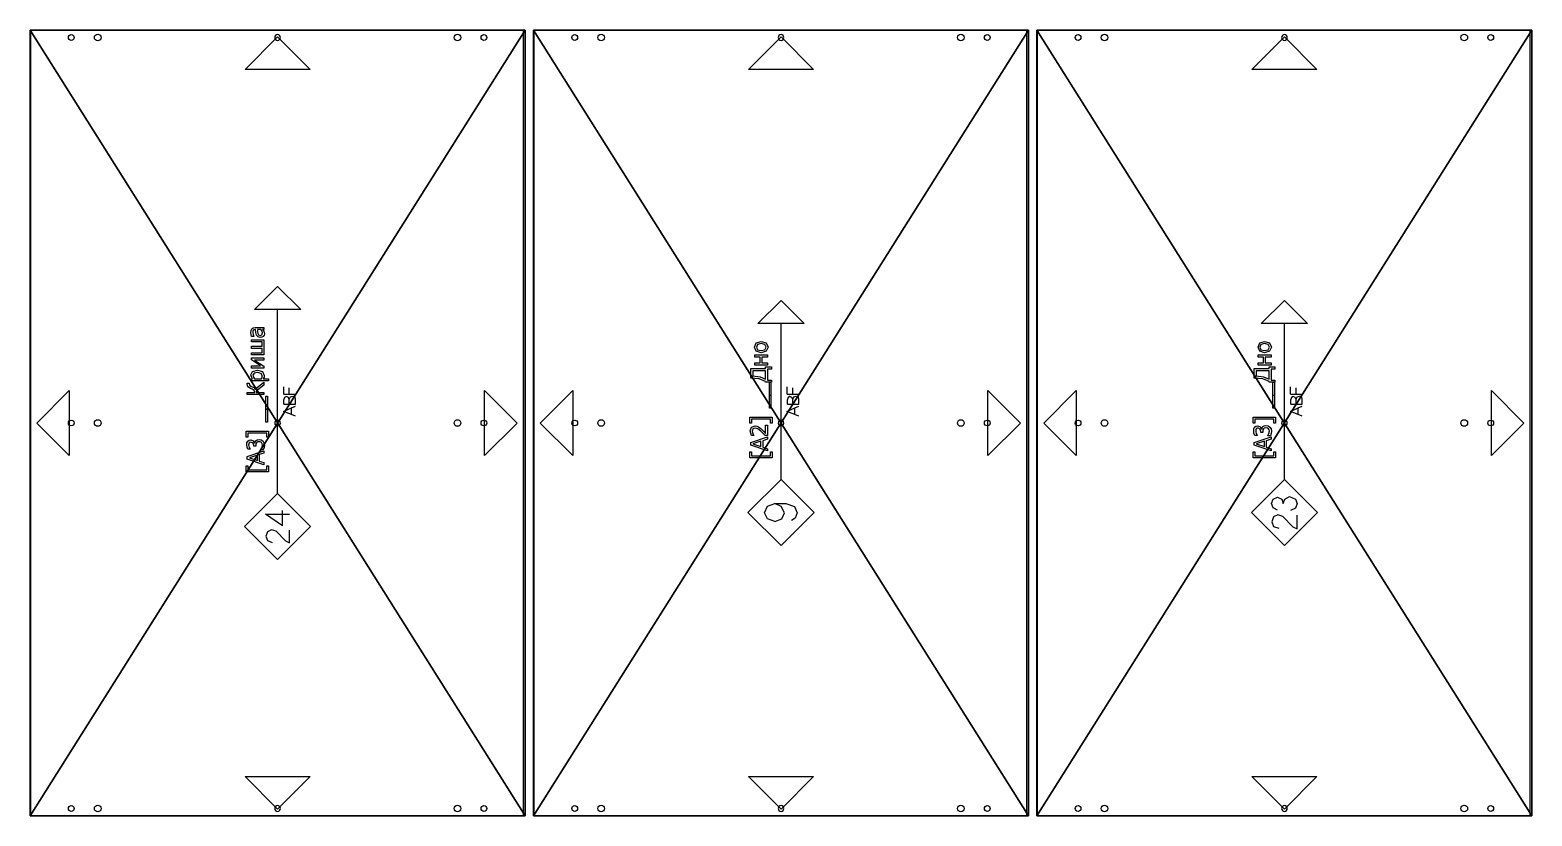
# Model space of a CAD drawing. Header units: millimetres. Extents: x -45532 to 18, y -11338 to 4436.
# Drawn here: x -35954 to -34134, y 0 to 952 of the extents above; entities that cross this region are included whole.
import ezdxf

# ---------------------------------------------------------------- set-up
doc = ezdxf.new("R2010")
doc.units = ezdxf.units.MM
doc.header["$LTSCALE"] = 25.4
doc.layers.get('0').update_dxf_attribs({"true_color": 0xffffff})
for name, color, linetype, true_color in [('ABF_cuttingLines', 134, 'Continuous', 0x009987), ('ABF_edgeBanding', 252, 'Continuous', 0x777799), ('ABF_Label', 190, 'Continuous', 0x9900ff), ('D7-DEPTHF-$44817', 134, 'Continuous', 0x009987), ('D8-DEPTH12-$38878', 252, 'Continuous', 0x777799)]:
    doc.layers.add(name, color=color, linetype=linetype, true_color=true_color)

# ---------------------------------------------------------------- blocks, each defined once
blk = doc.blocks.new('Group301#1')
at = {"layer": 'D7-DEPTHF-$44817', "color": 0}
blk.add_circle((0, -9), 3.5, dxfattribs=at)
at = {"layer": 'D8-DEPTH12-$38878', "color": 0}
blk.add_circle((-32, -9), 4, dxfattribs=at)
blk = doc.blocks.new('Group305#1')
at = {"layer": 'D7-DEPTHF-$44817', "color": 0}
blk.add_circle((0, -9), 3.5, dxfattribs=at)
at = {"layer": 'D8-DEPTH12-$38878', "color": 0}
blk.add_circle((32, -9), 4, dxfattribs=at)
blk = doc.blocks.new('Group312#2')
at = {"layer": 'D7-DEPTHF-$44817', "color": 0, "extrusion": (0, -4.99939e-16, -1)}
blk.add_circle((0, -9, 18), 3.5, dxfattribs=at)
blk = doc.blocks.new('Group319#1')
at = {"layer": 'D7-DEPTHF-$44817', "color": 0}
blk.add_circle((0, 9), 3.5, dxfattribs=at)
at = {"layer": 'D8-DEPTH12-$38878', "color": 0}
blk.add_circle((-32, 9), 4, dxfattribs=at)
blk = doc.blocks.new('Group323#1')
at = {"layer": 'D7-DEPTHF-$44817', "color": 0}
blk.add_circle((0, 9), 3.5, dxfattribs=at)
at = {"layer": 'D8-DEPTH12-$38878', "color": 0}
blk.add_circle((32, 9), 4, dxfattribs=at)
blk = doc.blocks.new('Group330#1')
at = {"layer": 'D7-DEPTHF-$44817', "color": 0, "extrusion": (0, -4.99939e-16, -1)}
blk.add_circle((0, 9, 18), 3.5, dxfattribs=at)
blk = doc.blocks.new('Group100#1')
at = {"layer": 'D7-DEPTHF-$44817', "color": 0}
blk.add_circle((0, -9), 3.5, dxfattribs=at)
at = {"layer": 'D8-DEPTH12-$38878', "color": 0}
blk.add_circle((-32, -9), 4, dxfattribs=at)
blk = doc.blocks.new('Group104#1')
at = {"layer": 'D7-DEPTHF-$44817', "color": 0}
blk.add_circle((0, -9), 3.5, dxfattribs=at)
at = {"layer": 'D8-DEPTH12-$38878', "color": 0}
blk.add_circle((32, -9), 4, dxfattribs=at)
blk = doc.blocks.new('Group111#1')
at = {"layer": 'D7-DEPTHF-$44817', "color": 0, "extrusion": (0, -4.99939e-16, -1)}
blk.add_circle((0, -9, 18), 3.5, dxfattribs=at)
blk = doc.blocks.new('Group1147#1')
at = {"layer": 'ABF_Label', "color": 0}
for p, q in [((-26.8, 6.9), (-26.8, 23.9)), ((-26.8, 23.9), (-22.3, 23.9)), ((-22.3, 23.9), (-22.3, 22.7)), ((-21.5, 10.3), (-17.1, 23.3)), ((-17.1, 23.3), (-15, 23.3)), ((-15, 23.3), (-10.6, 10.3)), ((-9.5, 22.8), (-7.9, 23.4)), ((-7.9, 23.4), (-6.1, 23.6)), ((-6.1, 23.6), (-4.5, 23.4)), ((-4.5, 23.4), (-3.3, 22.9)), ((0, 22.7), (0, 23.9)), ((0, 23.9), (4.5, 23.9)), ((4.5, 23.9), (4.5, 6.9)), ((33.9, 16.7), (34.6, 23.3)), ((34.6, 23.3), (41.8, 23.3)), ((41.8, 23.3), (41.8, 11.8)), ((-22.3, 22.7), (-25.3, 22.7)), ((-25.3, 22.7), (-25.3, 8.1)), ((-18.6, 13.9), (-19.8, 10.3)), ((-13.6, 13.9), (-18.6, 13.9)), ((-16.1, 21.6), (-18.1, 15.4)), ((-18.1, 15.4), (-14.1, 15.4)), ((-14.1, 15.4), (-16.1, 21.6)), ((-12.4, 10.3), (-13.6, 13.9)), ((-9.8, 10.8), (-9.8, 12.7)), ((-9.8, 12.7), (-9.7, 12.7)), ((-9.7, 12.7), (-8.2, 11.9)), ((-9.5, 21), (-9.5, 22.8)), ((-9.4, 21), (-9.5, 21)), ((-8.8, 21.3), (-9.4, 21)), ((-8.1, 21.7), (-8.8, 21.3)), ((-8.2, 11.9), (-6.4, 11.5)), ((-7.1, 22), (-8.1, 21.7)), ((-7.2, 16.6), (-7.2, 18.1)), ((-7.2, 18.1), (-6.6, 18.1)), ((-6.4, 16.6), (-7.2, 16.6)), ((-6.2, 22.1), (-7.1, 22)), ((-6.6, 18.1), (-4.7, 18.6)), ((-5.3, 16.5), (-6.4, 16.6)), ((-6.4, 11.5), (-5.3, 11.7)), ((-5.3, 22), (-6.2, 22.1)), ((-4.6, 21.7), (-5.3, 22)), ((-4.5, 16.2), (-5.3, 16.5)), ((-5.3, 11.7), (-4.4, 12.3)), ((-4.7, 18.6), (-3.9, 20.3)), ((-4.1, 21.1), (-4.6, 21.7)), ((-2.9, 18.6), (-4.6, 17.5)), ((-4.6, 17.5), (-4.6, 17.4)), ((-4.6, 17.4), (-3.7, 17.1)), ((-3.9, 15.5), (-4.5, 16.2)), ((-4.4, 12.3), (-3.9, 13.1)), ((-3.9, 20.3), (-4.1, 21.1)), ((-3.7, 14.3), (-3.9, 15.5)), ((-3.9, 13.1), (-3.7, 14.3)), ((-3.7, 17.1), (-2.8, 16.6)), ((-3.3, 22.9), (-2.4, 21.9)), ((-2.2, 12.5), (-3.1, 11.2)), ((-2.2, 20.5), (-2.9, 18.6)), ((-2.8, 16.6), (-2.2, 15.6)), ((-2.4, 21.9), (-2.2, 20.5)), ((-2.2, 15.6), (-1.9, 14.2)), ((-1.9, 14.2), (-2.2, 12.5)), ((3, 22.7), (0, 22.7)), ((3, 8.1), (3, 22.7)), ((31.3, 7.3), (31.3, 11.8)), ((31.3, 11.8), (32, 11.8)), ((32, 11.8), (33.9, 16.7)), ((35.4, 16.1), (33.7, 11.8)), ((33.7, 11.8), (40.1, 11.8)), ((36.2, 21.8), (35.4, 16.1)), ((40.1, 21.8), (36.2, 21.8)), ((40.1, 11.8), (40.1, 21.8)), ((41.8, 11.8), (43.1, 11.8)), ((43.1, 11.8), (43.1, 7.3)), ((44.6, 10.3), (44.6, 20.1)), ((44.6, 20.1), (46.3, 20.1)), ((46.3, 20.1), (46.3, 16.1)), ((46.3, 16.1), (50.7, 16.1)), ((50.7, 14.7), (46.3, 14.7)), ((46.3, 14.7), (46.3, 10.3)), ((50.7, 16.1), (50.7, 20.1)), ((50.7, 20.1), (52.4, 20.1)), ((50.7, 10.3), (50.7, 14.7)), ((52.4, 20.1), (52.4, 10.3)), ((54, 15.2), (55.2, 19)), ((55.2, 11.4), (54, 15.2)), ((55.2, 19), (58.4, 20.3)), ((56.4, 18), (55.7, 15.2)), ((55.7, 15.2), (56.4, 12.4)), ((58.4, 18.9), (56.4, 18)), ((56.4, 12.4), (58.4, 11.4)), ((58.4, 20.3), (61.6, 19)), ((60.4, 18), (58.4, 18.9)), ((58.4, 11.4), (60.4, 12.4)), ((61.1, 15.2), (60.4, 18)), ((60.4, 12.4), (61.1, 15.2)), ((61.6, 19), (62.8, 15.2)), ((62.8, 15.2), (61.6, 11.4)), ((-79.6, 8.3), (-81, 4.4)), ((-71.9, 1.2), (-79.8, -6.4)), ((-75.9, 9.7), (-79.6, 8.3)), ((-72.3, 8.3), (-75.9, 9.7)), ((-70.6, 5.1), (-72.3, 8.3)), ((-71.9, 1.2), (-70.6, 5.1)), ((-67.1, 5.2), (-65.3, 8.7)), ((-65.3, 8.7), (-61.9, 9.9)), ((-61.9, 9.9), (-58.5, 8.7)), ((-58.6, 2), (-61.9, 0.9)), ((-61.9, 0.9), (-58.6, -0.3)), ((-57, 5.2), (-58.6, 2)), ((-58.5, 8.7), (-57, 5.2)), ((-43.5, 0), (76.6, 0)), ((-22.3, 6.9), (-26.8, 6.9)), ((-25.3, 8.1), (-22.3, 8.1)), ((-22.3, 8.1), (-22.3, 6.9)), ((-19.8, 10.3), (-21.5, 10.3)), ((-10.6, 10.3), (-12.4, 10.3)), ((-8.2, 10.3), (-9.8, 10.8)), ((-6.3, 10), (-8.2, 10.3)), ((-4.4, 10.3), (-6.3, 10)), ((-3.1, 11.2), (-4.4, 10.3)), ((0, 6.9), (0, 8.1)), ((0, 8.1), (3, 8.1)), ((4.5, 6.9), (0, 6.9)), ((11.4, 7.7), (11.4, 8.8)), ((11.4, 8.8), (21.2, 8.8)), ((21.2, 7.7), (11.4, 7.7)), ((21.2, 8.8), (21.5, 8.8)), ((21.2, 7.7), (21.2, 8.8)), ((21.2, 8.8), (31.3, 8.8)), ((21.5, 7.7), (21.2, 7.7)), ((31.3, 7.7), (21.2, 7.7)), ((21.5, 8.8), (21.5, 7.7)), ((31.3, 8.8), (31.3, 7.7)), ((33, 7.3), (31.3, 7.3)), ((41.4, 10.3), (33, 10.3)), ((33, 10.3), (33, 7.3)), ((41.4, 7.3), (41.4, 10.3)), ((43.1, 7.3), (41.4, 7.3)), ((46.3, 10.3), (44.6, 10.3)), ((52.4, 10.3), (50.7, 10.3)), ((58.4, 10), (55.2, 11.4)), ((61.6, 11.4), (58.4, 10)), ((-79.8, -6.4), (-81.4, -9.8)), ((-81.4, -9.8), (-71, -9.8)), ((-65.6, -8.5), (-67.4, -4.6)), ((-61.9, -9.8), (-65.6, -8.5)), ((-58.6, -8.5), (-61.9, -9.8)), ((-58.6, -0.3), (-56.5, -4)), ((-56.5, -4), (-58.6, -8.5)), ((5.2, -13.7), (6.5, -10.6)), ((6.5, -10.6), (8.9, -4.6)), ((6.5, -10.6), (11.6, -10.6)), ((8.9, -4.6), (11.6, -10.6)), ((11.6, -10.6), (13, -13.7)), ((14.5, -4.9), (18, -4.9)), ((14.5, -4.9), (14.5, -9)), ((14.5, -9), (14.5, -13.7)), ((14.5, -9), (18, -9)), ((19.5, -5.4), (18, -4.9)), ((18, -9), (19.6, -8.3)), ((18, -9), (20, -9.9)), ((20.3, -6.8), (19.5, -5.4)), ((19.6, -8.3), (20.3, -6.8)), ((20, -9.9), (20.7, -11.6)), ((22.3, -4.8), (22.3, -9)), ((22.3, -4.8), (27.8, -4.8)), ((22.3, -9), (27.1, -9)), ((22.3, -9), (22.3, -13.7)), ((14.5, -13.7), (18, -13.7)), ((18, -13.7), (19.8, -13.4)), ((20.7, -11.6), (19.8, -13.4))]:
    blk.add_line(p, q, dxfattribs=at)
for points in [[(-43.5, 0, 0), (-68.9, -25.4, 0), (-94.3, 0, 0), (-68.9, 25.4, 0), (-43.5, 0, 0)], [(76.6, 17.8, 0), (94.3, 0, 0), (76.6, -17.8, 0), (76.6, 17.8, 0)]]:
    blk.add_polyline3d(points, close=True, dxfattribs=at)
blk = doc.blocks.new('Group1816#1')
at = {"layer": 'ABF_cuttingLines', "color": 0}
blk.add_polyline3d([(-11339.8, 2127.1, 0), (-11339.8, 3078.3, 0), (-11937.4, 3078.3, 0), (-11937.4, 2127.1, 0), (-11339.8, 2127.1, 0)], close=True, dxfattribs=at)
blk = doc.blocks.new('Group1817#1')
at = {"layer": 'ABF_edgeBanding', "color": 0}
for points in [[(-11637.8, 3070.4, 0), (-11598.5, 3031.1, 0), (-11677.2, 3031.1, 0), (-11637.8, 3070.4, 0)], [(-11929.5, 2602.7, 0), (-11890.2, 2642, 0), (-11890.2, 2563.3, 0), (-11929.5, 2602.7, 0)], [(-11347.7, 2602.7, 0), (-11387, 2563.3, 0), (-11387, 2642, 0), (-11347.7, 2602.7, 0)], [(-11637.8, 2134.9, 0), (-11677.2, 2174.3, 0), (-11598.5, 2174.3, 0), (-11637.8, 2134.9, 0)]]:
    blk.add_polyline3d(points, close=True, dxfattribs=at)
blk = doc.blocks.new('_____#104')
at = {"color": 0}
for p, q in [((-11937.8, 3078.7), (-11937.8, 2126.7)), ((-11337.8, 3078.7), (-11937.8, 3078.7)), ((-11337.8, 3078.7, 18), (-11937.8, 3078.7, 18)), ((-11937.8, 3078.7, 18), (-11937.8, 2126.7, 18)), ((-11337.8, 3078.7), (-11937.8, 3078.7)), ((-11937.8, 3078.7), (-11937.8, 3078.7, 18)), ((-11337.8, 3078.7, 18), (-11937.8, 3078.7, 18)), ((-11937.8, 3078.7), (-11937.8, 2126.7)), ((-11937.8, 3078.7, 18), (-11937.8, 2126.7, 18)), ((-11937.8, 3078.7), (-11937.8, 3078.7, 18)), ((-11337.8, 2126.7), (-11337.8, 3078.7)), ((-11337.8, 2126.7, 18), (-11337.8, 3078.7, 18)), ((-11337.8, 2126.7), (-11337.8, 3078.7)), ((-11337.8, 3078.7), (-11337.8, 3078.7, 18)), ((-11337.8, 2126.7, 18), (-11337.8, 3078.7, 18)), ((-11337.8, 3078.7), (-11337.8, 3078.7, 18)), ((-11937.8, 2126.7), (-11337.8, 2126.7)), ((-11937.8, 2126.7, 18), (-11337.8, 2126.7, 18)), ((-11937.8, 2126.7), (-11337.8, 2126.7)), ((-11937.8, 2126.7, 18), (-11337.8, 2126.7, 18)), ((-11937.8, 2126.7), (-11937.8, 2126.7, 18)), ((-11937.8, 2126.7), (-11937.8, 2126.7, 18)), ((-11337.8, 2126.7), (-11337.8, 2126.7, 18)), ((-11337.8, 2126.7), (-11337.8, 2126.7, 18))]:
    blk.add_line(p, q, dxfattribs=at)
for name, p in [('Group323#1', (-11887.8, 3060.7, 18)), ('Group330#1', (-11637.8, 3060.7, 18)), ('Group319#1', (-11387.8, 3060.7, 18)), ('Group104#1', (-11887.8, 2611.7, 18)), ('Group111#1', (-11637.8, 2611.7, 18)), ('Group100#1', (-11387.8, 2611.7, 18)), ('Group305#1', (-11887.8, 2144.7, 18)), ('Group312#2', (-11637.8, 2144.7, 18)), ('Group301#1', (-11387.8, 2144.7, 18))]:
    blk.add_blockref(name, p, dxfattribs=at)
at = {"layer": 'ABF_cuttingLines', "color": 0}
blk.add_blockref('Group1816#1', (0, 0, 18), dxfattribs=at)
at = {"layer": 'ABF_edgeBanding', "color": 0}
blk.add_blockref('Group1817#1', (0, 0, 18), dxfattribs=at)
at = {"layer": 'ABF_Label', "color": 0, "xscale": 1.574803149606299, "yscale": 1.574803149606299, "rotation": 90}
blk.add_blockref('Group1147#1', (-11637.8, 2602.7, 18), dxfattribs=at)
at = {"color": 0}
mesh = blk.add_polyface(dxfattribs=at)
corners = [(-11337.8, 3078.7), (-11937.8, 2126.7), (-11937.8, 3078.7), (-11337.8, 2126.7)]
mesh.append_faces([[corners[k] for k in face] for face in [(0, 1, 2), (1, 0, 3)]], dxfattribs={"vtx0": -1, "color": 0})
at = {"color": 7, "true_color": 0xffffff}
mesh = blk.add_polyface(dxfattribs=at)
corners = [(-11337.8, 2126.7, 18), (-11937.8, 3078.7, 18), (-11937.8, 2126.7, 18), (-11337.8, 3078.7, 18)]
mesh.append_faces([[corners[k] for k in face] for face in [(0, 1, 2), (1, 0, 3)]], dxfattribs={"vtx0": -1, "color": 7})
at = {"color": 0}
mesh = blk.add_polyface(dxfattribs=at)
corners = [(-11937.8, 3078.7, 18), (-11337.8, 3078.7), (-11937.8, 3078.7), (-11337.8, 3078.7, 18)]
mesh.append_faces([[corners[k] for k in face] for face in [(0, 1, 2), (1, 0, 3)]], dxfattribs={"vtx0": -1, "color": 0})
mesh = blk.add_polyface(dxfattribs=at)
corners = [(-11937.8, 3078.7, 18), (-11937.8, 2126.7), (-11937.8, 2126.7, 18), (-11937.8, 3078.7)]
mesh.append_faces([[corners[k] for k in face] for face in [(0, 1, 2), (1, 0, 3)]], dxfattribs={"vtx0": -1, "color": 0})
mesh = blk.add_polyface(dxfattribs=at)
corners = [(-11337.8, 3078.7), (-11337.8, 2126.7, 18), (-11337.8, 2126.7), (-11337.8, 3078.7, 18)]
mesh.append_faces([[corners[k] for k in face] for face in [(0, 1, 2), (1, 0, 3)]], dxfattribs={"vtx0": -1, "color": 0})
mesh = blk.add_polyface(dxfattribs=at)
corners = [(-11337.8, 2126.7, 18), (-11937.8, 2126.7), (-11337.8, 2126.7), (-11937.8, 2126.7, 18)]
mesh.append_faces([[corners[k] for k in face] for face in [(0, 1, 2), (1, 0, 3)]], dxfattribs={"vtx0": -1, "color": 0})
blk = doc.blocks.new('Group355#1')
at = {"layer": 'D7-DEPTHF-$44817', "color": 0}
blk.add_circle((0, -9), 3.5, dxfattribs=at)
at = {"layer": 'D8-DEPTH12-$38878', "color": 0}
blk.add_circle((-32, -9), 4, dxfattribs=at)
blk = doc.blocks.new('Group359#1')
at = {"layer": 'D7-DEPTHF-$44817', "color": 0}
blk.add_circle((0, -9), 3.5, dxfattribs=at)
at = {"layer": 'D8-DEPTH12-$38878', "color": 0}
blk.add_circle((32, -9), 4, dxfattribs=at)
blk = doc.blocks.new('Group366#1')
at = {"layer": 'D7-DEPTHF-$44817', "color": 0, "extrusion": (0, -4.99939e-16, -1)}
blk.add_circle((0, -9, 18), 3.5, dxfattribs=at)
blk = doc.blocks.new('Group1118#1')
at = {"layer": 'ABF_Label', "color": 0}
for p, q in [((-26.8, 6.9), (-26.8, 23.9)), ((-26.8, 23.9), (-22.3, 23.9)), ((-22.3, 23.9), (-22.3, 22.7)), ((-21.5, 10.3), (-17.1, 23.3)), ((-17.1, 23.3), (-15, 23.3)), ((-15, 23.3), (-10.6, 10.3)), ((-9.5, 22.8), (-7.9, 23.3)), ((-7.9, 23.3), (-6.1, 23.6)), ((-6.1, 23.6), (-3.2, 22.6)), ((0, 22.7), (0, 23.9)), ((0, 23.9), (4.5, 23.9)), ((4.5, 23.9), (4.5, 6.9)), ((33.9, 16.7), (34.6, 23.3)), ((34.6, 23.3), (41.8, 23.3)), ((41.8, 23.3), (41.8, 11.8)), ((-73.8, 10.4), (-69, 12.7)), ((-69, 12.7), (-63.9, 10.4)), ((-22.3, 22.7), (-25.3, 22.7)), ((-25.3, 22.7), (-25.3, 8.1)), ((-18.6, 13.9), (-19.8, 10.3)), ((-13.6, 13.9), (-18.6, 13.9)), ((-16.1, 21.6), (-18.1, 15.4)), ((-18.1, 15.4), (-14.1, 15.4)), ((-14.1, 15.4), (-16.1, 21.6)), ((-12.4, 10.3), (-13.6, 13.9)), ((-9.7, 12.1), (-8.1, 13.7)), ((-9.7, 10.3), (-9.7, 12.1)), ((-9.5, 21), (-9.5, 22.8)), ((-9.4, 21), (-9.5, 21)), ((-8.8, 21.3), (-9.4, 21)), ((-8.1, 21.7), (-8.8, 21.3)), ((-7.2, 22), (-8.1, 21.7)), ((-8.1, 13.7), (-6.6, 15.3)), ((-6.5, 13.3), (-8.1, 11.8)), ((-8.1, 11.8), (-1.7, 11.8)), ((-6.2, 22.1), (-7.2, 22)), ((-6.6, 15.3), (-4.5, 17.9)), ((-4.6, 15.2), (-6.5, 13.3)), ((-5.4, 22), (-6.2, 22.1)), ((-4.6, 21.6), (-5.4, 22)), ((-4.2, 20.9), (-4.6, 21.6)), ((-3.7, 16.3), (-4.6, 15.2)), ((-4.5, 17.9), (-4, 19.9)), ((-4, 19.9), (-4.2, 20.9)), ((-2.9, 17.4), (-3.7, 16.3)), ((-3.2, 22.6), (-2.2, 20)), ((-2.4, 18.6), (-2.9, 17.4)), ((-2.2, 20), (-2.4, 18.6)), ((-1.7, 11.8), (-1.7, 10.3)), ((3, 22.7), (0, 22.7)), ((3, 8.1), (3, 22.7)), ((31.3, 7.3), (31.3, 11.8)), ((31.3, 11.8), (32, 11.8)), ((32, 11.8), (33.9, 16.7)), ((35.4, 16.1), (33.7, 11.8)), ((33.7, 11.8), (40.1, 11.8)), ((36.2, 21.8), (35.4, 16.1)), ((40.1, 21.8), (36.2, 21.8)), ((40.1, 11.8), (40.1, 21.8)), ((41.8, 11.8), (43.1, 11.8)), ((43.1, 11.8), (43.1, 7.3)), ((44.6, 10.3), (44.6, 20.1)), ((44.6, 20.1), (46.3, 20.1)), ((46.3, 20.1), (46.3, 16.1)), ((46.3, 16.1), (50.7, 16.1)), ((50.7, 14.7), (46.3, 14.7)), ((46.3, 14.7), (46.3, 10.3)), ((50.7, 16.1), (50.7, 20.1)), ((50.7, 20.1), (52.4, 20.1)), ((50.7, 10.3), (50.7, 14.7)), ((52.4, 20.1), (52.4, 10.3)), ((54, 15.2), (55.2, 19)), ((55.2, 11.4), (54, 15.2)), ((55.2, 19), (58.4, 20.3)), ((56.4, 18), (55.7, 15.2)), ((55.7, 15.2), (56.4, 12.4)), ((58.4, 18.9), (56.4, 18)), ((56.4, 12.4), (58.4, 11.4)), ((58.4, 20.3), (61.6, 19)), ((60.4, 18), (58.4, 18.9)), ((58.4, 11.4), (60.4, 12.4)), ((61.1, 15.2), (60.4, 18)), ((60.4, 12.4), (61.1, 15.2)), ((61.6, 19), (62.8, 15.2)), ((62.8, 15.2), (61.6, 11.4)), ((-75.8, 4.8), (-73.8, 10.4)), ((-75.8, 4.8), (-73.8, -0.7)), ((-64.2, -0.2), (-62, 4.8)), ((-63.9, 10.4), (-62, 4.8)), ((-62, 4.8), (-62, -3.6)), ((-43.5, 0), (76.6, 0)), ((-22.3, 6.9), (-26.8, 6.9)), ((-25.3, 8.1), (-22.3, 8.1)), ((-22.3, 8.1), (-22.3, 6.9)), ((-19.8, 10.3), (-21.5, 10.3)), ((-10.6, 10.3), (-12.4, 10.3)), ((-1.7, 10.3), (-9.7, 10.3)), ((0, 6.9), (0, 8.1)), ((0, 8.1), (3, 8.1)), ((4.5, 6.9), (0, 6.9)), ((11.4, 7.7), (11.4, 8.8)), ((11.4, 8.8), (21.2, 8.8)), ((21.2, 7.7), (11.4, 7.7)), ((21.2, 8.8), (21.5, 8.8)), ((21.2, 7.7), (21.2, 8.8)), ((21.2, 8.8), (31.3, 8.8)), ((21.5, 7.7), (21.2, 7.7)), ((31.3, 7.7), (21.2, 7.7)), ((21.5, 8.8), (21.5, 7.7)), ((31.3, 8.8), (31.3, 7.7)), ((33, 7.3), (31.3, 7.3)), ((41.4, 10.3), (33, 10.3)), ((33, 10.3), (33, 7.3)), ((41.4, 7.3), (41.4, 10.3)), ((43.1, 7.3), (41.4, 7.3)), ((46.3, 10.3), (44.6, 10.3)), ((52.4, 10.3), (50.7, 10.3)), ((58.4, 10), (55.2, 11.4)), ((61.6, 11.4), (58.4, 10)), ((-73.3, -10.8), (-75, -8.1)), ((-73.8, -0.7), (-69, -2.7)), ((-69, -12.4), (-73.3, -10.8)), ((-69, -2.7), (-64.2, -0.2)), ((-64.3, -10.3), (-69, -12.4)), ((-62, -3.6), (-64.3, -10.3)), ((5.2, -13.7), (6.5, -10.6)), ((6.5, -10.6), (8.9, -4.6)), ((6.5, -10.6), (11.6, -10.6)), ((8.9, -4.6), (11.6, -10.6)), ((11.6, -10.6), (13, -13.7)), ((14.5, -4.9), (18, -4.9)), ((14.5, -4.9), (14.5, -9)), ((14.5, -9), (14.5, -13.7)), ((14.5, -9), (18, -9)), ((19.5, -5.4), (18, -4.9)), ((18, -9), (19.6, -8.3)), ((18, -9), (20, -9.9)), ((20.3, -6.8), (19.5, -5.4)), ((19.6, -8.3), (20.3, -6.8)), ((20, -9.9), (20.7, -11.6)), ((22.3, -4.8), (22.3, -9)), ((22.3, -4.8), (27.8, -4.8)), ((22.3, -9), (27.1, -9)), ((22.3, -9), (22.3, -13.7)), ((14.5, -13.7), (18, -13.7)), ((18, -13.7), (19.8, -13.4)), ((20.7, -11.6), (19.8, -13.4))]:
    blk.add_line(p, q, dxfattribs=at)
for points in [[(-43.5, 0, 0), (-68.9, -25.4, 0), (-94.3, 0, 0), (-68.9, 25.4, 0), (-43.5, 0, 0)], [(76.6, 17.8, 0), (94.3, 0, 0), (76.6, -17.8, 0), (76.6, 17.8, 0)]]:
    blk.add_polyline3d(points, close=True, dxfattribs=at)
blk = doc.blocks.new('Group1818#1')
at = {"layer": 'ABF_cuttingLines', "color": 0}
blk.add_polyline3d([(-10281.3, 547.3, 0), (-10281.3, 1498.5, 0), (-10878.9, 1498.5, 0), (-10878.9, 547.3, 0), (-10281.3, 547.3, 0)], close=True, dxfattribs=at)
blk = doc.blocks.new('Group1819#1')
at = {"layer": 'ABF_edgeBanding', "color": 0}
for points in [[(-10579.3, 1490.6, 0), (-10539.9, 1451.3, 0), (-10618.6, 1451.3, 0), (-10579.3, 1490.6, 0)], [(-10871, 1022.9, 0), (-10831.6, 1062.2, 0), (-10831.6, 983.5, 0), (-10871, 1022.9, 0)], [(-10289.1, 1022.9, 0), (-10328.5, 983.5, 0), (-10328.5, 1062.2, 0), (-10289.1, 1022.9, 0)], [(-10579.3, 555.1, 0), (-10618.6, 594.5, 0), (-10539.9, 594.5, 0), (-10579.3, 555.1, 0)]]:
    blk.add_polyline3d(points, close=True, dxfattribs=at)
blk = doc.blocks.new('_____#105')
at = {"color": 0}
for p, q in [((-10879.3, 1498.9), (-10879.3, 546.9)), ((-10279.3, 1498.9), (-10879.3, 1498.9)), ((-10279.3, 1498.9, 18), (-10879.3, 1498.9, 18)), ((-10879.3, 1498.9, 18), (-10879.3, 546.9, 18)), ((-10279.3, 1498.9), (-10879.3, 1498.9)), ((-10879.3, 1498.9), (-10879.3, 1498.9, 18)), ((-10279.3, 1498.9, 18), (-10879.3, 1498.9, 18)), ((-10879.3, 1498.9), (-10879.3, 546.9)), ((-10879.3, 1498.9, 18), (-10879.3, 546.9, 18)), ((-10879.3, 1498.9), (-10879.3, 1498.9, 18)), ((-10279.3, 546.9), (-10279.3, 1498.9)), ((-10279.3, 546.9, 18), (-10279.3, 1498.9, 18)), ((-10279.3, 546.9), (-10279.3, 1498.9)), ((-10279.3, 1498.9), (-10279.3, 1498.9, 18)), ((-10279.3, 546.9, 18), (-10279.3, 1498.9, 18)), ((-10279.3, 1498.9), (-10279.3, 1498.9, 18)), ((-10879.3, 546.9), (-10279.3, 546.9)), ((-10879.3, 546.9, 18), (-10279.3, 546.9, 18)), ((-10879.3, 546.9), (-10279.3, 546.9)), ((-10879.3, 546.9, 18), (-10279.3, 546.9, 18)), ((-10879.3, 546.9), (-10879.3, 546.9, 18)), ((-10879.3, 546.9), (-10879.3, 546.9, 18)), ((-10279.3, 546.9), (-10279.3, 546.9, 18)), ((-10279.3, 546.9), (-10279.3, 546.9, 18))]:
    blk.add_line(p, q, dxfattribs=at)
for name, p in [('Group323#1', (-10829.3, 1480.9, 18)), ('Group330#1', (-10579.3, 1480.9, 18)), ('Group319#1', (-10329.3, 1480.9, 18)), ('Group359#1', (-10829.3, 1031.9, 18)), ('Group366#1', (-10579.3, 1031.9, 18)), ('Group355#1', (-10329.3, 1031.9, 18)), ('Group305#1', (-10829.3, 564.9, 18)), ('Group312#2', (-10579.3, 564.9, 18)), ('Group301#1', (-10329.3, 564.9, 18))]:
    blk.add_blockref(name, p, dxfattribs=at)
at = {"layer": 'ABF_cuttingLines', "color": 0}
blk.add_blockref('Group1818#1', (0, 0, 18), dxfattribs=at)
at = {"layer": 'ABF_edgeBanding', "color": 0}
blk.add_blockref('Group1819#1', (0, 0, 18), dxfattribs=at)
at = {"layer": 'ABF_Label', "color": 0, "xscale": 1.574803149606299, "yscale": 1.574803149606299, "rotation": 90}
blk.add_blockref('Group1118#1', (-10579.3, 1022.9, 18), dxfattribs=at)
at = {"color": 0}
mesh = blk.add_polyface(dxfattribs=at)
corners = [(-10279.3, 1498.9), (-10879.3, 546.9), (-10879.3, 1498.9), (-10279.3, 546.9)]
mesh.append_faces([[corners[k] for k in face] for face in [(0, 1, 2), (1, 0, 3)]], dxfattribs={"vtx0": -1, "color": 0})
at = {"color": 7, "true_color": 0xffffff}
mesh = blk.add_polyface(dxfattribs=at)
corners = [(-10279.3, 546.9, 18), (-10879.3, 1498.9, 18), (-10879.3, 546.9, 18), (-10279.3, 1498.9, 18)]
mesh.append_faces([[corners[k] for k in face] for face in [(0, 1, 2), (1, 0, 3)]], dxfattribs={"vtx0": -1, "color": 7})
at = {"color": 0}
mesh = blk.add_polyface(dxfattribs=at)
corners = [(-10879.3, 1498.9, 18), (-10279.3, 1498.9), (-10879.3, 1498.9), (-10279.3, 1498.9, 18)]
mesh.append_faces([[corners[k] for k in face] for face in [(0, 1, 2), (1, 0, 3)]], dxfattribs={"vtx0": -1, "color": 0})
mesh = blk.add_polyface(dxfattribs=at)
corners = [(-10879.3, 1498.9, 18), (-10879.3, 546.9), (-10879.3, 546.9, 18), (-10879.3, 1498.9)]
mesh.append_faces([[corners[k] for k in face] for face in [(0, 1, 2), (1, 0, 3)]], dxfattribs={"vtx0": -1, "color": 0})
mesh = blk.add_polyface(dxfattribs=at)
corners = [(-10279.3, 1498.9), (-10279.3, 546.9, 18), (-10279.3, 546.9), (-10279.3, 1498.9, 18)]
mesh.append_faces([[corners[k] for k in face] for face in [(0, 1, 2), (1, 0, 3)]], dxfattribs={"vtx0": -1, "color": 0})
mesh = blk.add_polyface(dxfattribs=at)
corners = [(-10279.3, 546.9, 18), (-10879.3, 546.9), (-10279.3, 546.9), (-10879.3, 546.9, 18)]
mesh.append_faces([[corners[k] for k in face] for face in [(0, 1, 2), (1, 0, 3)]], dxfattribs={"vtx0": -1, "color": 0})
blk = doc.blocks.new('Group309#1')
at = {"layer": 'D7-DEPTHF-$44817', "color": 0, "extrusion": (0, 0, -1)}
blk.add_circle((0, -9), 3.5, dxfattribs=at)
at = {"layer": 'D8-DEPTH12-$38878', "color": 0, "extrusion": (0, 0, -1)}
blk.add_circle((32, -9), 4, dxfattribs=at)
blk = doc.blocks.new('Group313#1')
at = {"layer": 'D7-DEPTHF-$44817', "color": 0, "extrusion": (0, 0, -1)}
blk.add_circle((0, -9), 3.5, dxfattribs=at)
at = {"layer": 'D8-DEPTH12-$38878', "color": 0, "extrusion": (0, 0, -1)}
blk.add_circle((-32, -9), 4, dxfattribs=at)
blk = doc.blocks.new('Group315#2')
at = {"layer": 'D7-DEPTHF-$44817', "color": 0}
blk.add_circle((0, -9, 18), 3.5, dxfattribs=at)
blk = doc.blocks.new('Group327#1')
at = {"layer": 'D7-DEPTHF-$44817', "color": 0, "extrusion": (0, 0, -1)}
blk.add_circle((0, 9), 3.5, dxfattribs=at)
at = {"layer": 'D8-DEPTH12-$38878', "color": 0, "extrusion": (0, 0, -1)}
blk.add_circle((32, 9), 4, dxfattribs=at)
blk = doc.blocks.new('Group331#1')
at = {"layer": 'D7-DEPTHF-$44817', "color": 0, "extrusion": (0, 0, -1)}
blk.add_circle((0, 9), 3.5, dxfattribs=at)
at = {"layer": 'D8-DEPTH12-$38878', "color": 0, "extrusion": (0, 0, -1)}
blk.add_circle((-32, 9), 4, dxfattribs=at)
blk = doc.blocks.new('Group333#2')
at = {"layer": 'D7-DEPTHF-$44817', "color": 0}
blk.add_circle((0, 9, 18), 3.5, dxfattribs=at)
blk = doc.blocks.new('Group108#1')
at = {"layer": 'D7-DEPTHF-$44817', "color": 0, "extrusion": (0, 0, -1)}
blk.add_circle((0, -9), 3.5, dxfattribs=at)
at = {"layer": 'D8-DEPTH12-$38878', "color": 0, "extrusion": (0, 0, -1)}
blk.add_circle((32, -9), 4, dxfattribs=at)
blk = doc.blocks.new('Group112#1')
at = {"layer": 'D7-DEPTHF-$44817', "color": 0, "extrusion": (0, 0, -1)}
blk.add_circle((0, -9), 3.5, dxfattribs=at)
at = {"layer": 'D8-DEPTH12-$38878', "color": 0, "extrusion": (0, 0, -1)}
blk.add_circle((-32, -9), 4, dxfattribs=at)
blk = doc.blocks.new('Group114#2')
at = {"layer": 'D7-DEPTHF-$44817', "color": 0}
blk.add_circle((0, -9, 18), 3.5, dxfattribs=at)
blk = doc.blocks.new('Group1149#1')
at = {"layer": 'ABF_Label', "color": 0}
for p, q in [((-37.6, 7), (-37.6, 24.1)), ((-37.6, 24.1), (-33, 24.1)), ((-33, 24.1), (-33, 22.8)), ((-32.3, 10.5), (-27.9, 23.5)), ((-27.9, 23.5), (-25.7, 23.5)), ((-25.7, 23.5), (-21.3, 10.5)), ((-20.2, 23), (-18.7, 23.5)), ((-18.7, 23.5), (-16.8, 23.8)), ((-16.8, 23.8), (-15.3, 23.6)), ((-15.3, 23.6), (-14.1, 23)), ((-10.8, 22.8), (-10.8, 24.1)), ((-10.8, 24.1), (-6.2, 24.1)), ((-6.2, 24.1), (-6.2, 7)), ((21.8, 10.5), (21.8, 23.5)), ((21.8, 23.5), (23.5, 23.5)), ((23.5, 23.5), (23.5, 17.6)), ((27.9, 22.9), (30.2, 23.5)), ((30.2, 23.5), (30.7, 23.5)), ((30.7, 23.5), (30.7, 22)), ((-33, 22.8), (-36.1, 22.8)), ((-36.1, 22.8), (-36.1, 8.3)), ((-29.3, 14.1), (-30.5, 10.5)), ((-24.3, 14.1), (-29.3, 14.1)), ((-26.8, 21.7), (-28.8, 15.6)), ((-28.8, 15.6), (-24.8, 15.6)), ((-24.8, 15.6), (-26.8, 21.7)), ((-23.2, 10.5), (-24.3, 14.1)), ((-20.6, 11), (-20.6, 12.8)), ((-20.6, 12.8), (-20.4, 12.8)), ((-20.4, 12.8), (-19, 12.1)), ((-20.2, 21.1), (-20.2, 23)), ((-20.1, 21.1), (-20.2, 21.1)), ((-19.5, 21.5), (-20.1, 21.1)), ((-18.8, 21.9), (-19.5, 21.5)), ((-19, 12.1), (-17.1, 11.7)), ((-17.9, 22.2), (-18.8, 21.9)), ((-16.9, 22.3), (-17.9, 22.2)), ((-17.9, 16.8), (-17.9, 18.3)), ((-17.9, 18.3), (-17.3, 18.3)), ((-17.2, 16.8), (-17.9, 16.8)), ((-17.3, 18.3), (-15.4, 18.8)), ((-16.1, 16.7), (-17.2, 16.8)), ((-17.1, 11.7), (-16, 11.9)), ((-16.1, 22.2), (-16.9, 22.3)), ((-15.3, 21.9), (-16.1, 22.2)), ((-15.2, 16.3), (-16.1, 16.7)), ((-16, 11.9), (-15.1, 12.4)), ((-15.4, 18.8), (-14.7, 20.5)), ((-14.9, 21.3), (-15.3, 21.9)), ((-13.6, 18.7), (-15.3, 17.7)), ((-15.3, 17.7), (-15.3, 17.6)), ((-15.3, 17.6), (-14.4, 17.3)), ((-14.6, 15.6), (-15.2, 16.3)), ((-15.1, 12.4), (-14.6, 13.3)), ((-14.7, 20.5), (-14.9, 21.3)), ((-14.4, 14.5), (-14.6, 15.6)), ((-14.6, 13.3), (-14.4, 14.5)), ((-14.4, 17.3), (-13.6, 16.7)), ((-14.1, 23), (-13.2, 22)), ((-12.9, 12.7), (-13.8, 11.4)), ((-12.9, 20.6), (-13.6, 18.7)), ((-13.6, 16.7), (-12.9, 15.8)), ((-13.2, 22), (-12.9, 20.6)), ((-12.9, 15.8), (-12.6, 14.3)), ((-12.6, 14.3), (-12.9, 12.7)), ((-7.7, 22.8), (-10.8, 22.8)), ((-7.7, 8.3), (-7.7, 22.8)), ((23.5, 17.6), (25.1, 18.1)), ((24.6, 16.4), (23.5, 16.4)), ((23.5, 16.4), (23.5, 10.5)), ((29.2, 10.5), (24.6, 16.4)), ((25.1, 18.1), (26.1, 19.5)), ((26.1, 19.5), (26.4, 20.3)), ((27.2, 18.3), (26.1, 17.3)), ((26.1, 17.3), (31.4, 10.5)), ((26.4, 20.3), (26.6, 20.9)), ((26.6, 20.9), (27.9, 22.9)), ((28, 20), (27.2, 18.3)), ((28.8, 21.5), (28, 20)), ((30.3, 22), (28.8, 21.5)), ((30.7, 22), (30.3, 22)), ((32.4, 6.9), (32.4, 20.2)), ((32.4, 20.2), (34.1, 20.2)), ((34.1, 20.2), (34.1, 19.2)), ((34.1, 19.2), (35.4, 20.1)), ((35.3, 18.6), (34.1, 17.8)), ((34.1, 17.8), (34.1, 12.3)), ((34.1, 12.3), (35.2, 11.9)), ((35.2, 11.9), (36.2, 11.8)), ((36.7, 19), (35.3, 18.6)), ((35.4, 20.1), (37.1, 20.5)), ((36.2, 11.8), (38.2, 12.7)), ((39.5, 11.7), (36.5, 10.3)), ((38.4, 18), (36.7, 19)), ((37.1, 20.5), (39.7, 19.2)), ((38.2, 12.7), (38.9, 15.4)), ((38.9, 15.4), (38.4, 18)), ((40.6, 15.6), (39.5, 11.7)), ((39.7, 19.2), (40.6, 15.6)), ((42.3, 10.5), (42.3, 20.2)), ((42.3, 20.2), (44, 20.2)), ((48.4, 17.8), (43.8, 10.5)), ((44, 20.2), (44, 13.1)), ((44, 13.1), (48.5, 20.2)), ((48.4, 10.5), (48.4, 17.8)), ((48.5, 20.2), (50.1, 20.2)), ((50.1, 20.2), (50.1, 10.5)), ((52.5, 10.5), (52.5, 20.2)), ((52.5, 20.2), (54.1, 20.2)), ((54.1, 20.2), (54.1, 11.9)), ((54.1, 11.9), (57.4, 11.9)), ((57.4, 11.9), (57.4, 20.2)), ((57.4, 20.2), (59.1, 20.2)), ((59.1, 20.2), (59.1, 11.9)), ((59.1, 11.9), (62.4, 11.9)), ((62.4, 11.9), (62.4, 20.2)), ((62.4, 20.2), (64, 20.2)), ((64, 20.2), (64, 10.5)), ((65.7, 13.3), (66.2, 15)), ((66, 12.1), (65.7, 13.3)), ((66.6, 11.1), (66, 12.1)), ((66.2, 15), (67.5, 16.2)), ((66.5, 20), (67.8, 20.3)), ((66.5, 18.4), (66.5, 20)), ((66.6, 18.4), (66.5, 18.4)), ((68.2, 18.9), (66.6, 18.4)), ((67.9, 14.6), (67.4, 13.4)), ((67.4, 13.4), (67.9, 12.1)), ((67.5, 16.2), (69.5, 16.7)), ((67.8, 20.3), (69.5, 20.5)), ((68.9, 15.2), (67.9, 14.6)), ((67.9, 12.1), (69.3, 11.7)), ((69.5, 19), (68.2, 18.9)), ((70.4, 15.4), (68.9, 15.2)), ((69.3, 11.7), (70.7, 12)), ((69.5, 20.5), (71.2, 20.3)), ((70.4, 19), (69.5, 19)), ((69.5, 16.7), (71.9, 16.9)), ((71.2, 18.7), (70.4, 19)), ((71.9, 15.6), (70.4, 15.4)), ((70.7, 12), (71.9, 12.9)), ((71.2, 20.3), (72.5, 19.8)), ((71.7, 18.2), (71.2, 18.7)), ((71.9, 17.2), (71.7, 18.2)), ((71.9, 16.9), (71.9, 17.2)), ((71.9, 12.9), (71.9, 15.6)), ((72.5, 19.8), (73.3, 18.7)), ((73.3, 18.7), (73.5, 17.2)), ((73.5, 17.2), (73.5, 10.5)), ((-90.5, 7.7), (-91.8, 4.1)), ((-83.3, 1.1), (-90.7, -6)), ((-87, 9), (-90.5, 7.7)), ((-83.7, 7.8), (-87, 9)), ((-82.1, 4.7), (-83.7, 7.8)), ((-83.3, 1.1), (-82.1, 4.7)), ((-79.1, -3.8), (-70.2, 9.2)), ((-70.2, 9.2), (-70.2, -3.8)), ((-54.3, 0), (87.3, 0)), ((-33, 7), (-37.6, 7)), ((-36.1, 8.3), (-33, 8.3)), ((-33, 8.3), (-33, 7)), ((-30.5, 10.5), (-32.3, 10.5)), ((-21.3, 10.5), (-23.2, 10.5)), ((-18.9, 10.4), (-20.6, 11)), ((-17, 10.2), (-18.9, 10.4)), ((-15.2, 10.5), (-17, 10.2)), ((-13.8, 11.4), (-15.2, 10.5)), ((-10.8, 7), (-10.8, 8.3)), ((-10.8, 8.3), (-7.7, 8.3)), ((-6.2, 7), (-10.8, 7)), ((0.7, 7.8), (0.7, 9)), ((0.7, 9), (10.5, 9)), ((10.5, 7.8), (0.7, 7.8)), ((10.5, 9), (10.8, 9)), ((10.5, 7.8), (10.5, 9)), ((10.5, 9), (20.6, 9)), ((10.8, 7.8), (10.5, 7.8)), ((20.6, 7.8), (10.5, 7.8)), ((10.8, 9), (10.8, 7.8)), ((20.6, 9), (20.6, 7.8)), ((23.5, 10.5), (21.8, 10.5)), ((31.4, 10.5), (29.2, 10.5)), ((34.1, 6.9), (32.4, 6.9)), ((35.2, 10.4), (34.1, 11)), ((34.1, 11), (34.1, 6.9)), ((36.5, 10.3), (35.2, 10.4)), ((43.8, 10.5), (42.3, 10.5)), ((50.1, 10.5), (48.4, 10.5)), ((64, 10.5), (52.5, 10.5)), ((67.6, 10.4), (66.6, 11.1)), ((68.7, 10.2), (67.6, 10.4)), ((69.8, 10.3), (68.7, 10.2)), ((70.7, 10.7), (69.8, 10.3)), ((71.3, 11.1), (70.7, 10.7)), ((71.9, 11.5), (71.3, 11.1)), ((71.9, 10.5), (71.9, 11.5)), ((73.5, 10.5), (71.9, 10.5)), ((-90.7, -6), (-92.1, -9.1)), ((-92.1, -9.1), (-82.4, -9.1)), ((-79.1, -3.8), (-70.2, -3.8)), ((-70.2, -3.8), (-67.2, -3.8)), ((-70.2, -3.8), (-70.2, -9.1)), ((5.2, -13.7), (6.5, -10.6)), ((6.5, -10.6), (8.9, -4.6)), ((6.5, -10.6), (11.6, -10.6)), ((8.9, -4.6), (11.6, -10.6)), ((11.6, -10.6), (13, -13.7)), ((14.5, -4.9), (18, -4.9)), ((14.5, -4.9), (14.5, -9)), ((14.5, -9), (14.5, -13.7)), ((14.5, -9), (18, -9)), ((19.5, -5.4), (18, -4.9)), ((18, -9), (19.6, -8.3)), ((18, -9), (20, -9.9)), ((20.3, -6.8), (19.5, -5.4)), ((19.6, -8.3), (20.3, -6.8)), ((20, -9.9), (20.7, -11.6)), ((22.3, -4.8), (22.3, -9)), ((22.3, -4.8), (27.8, -4.8)), ((22.3, -9), (27.1, -9)), ((22.3, -9), (22.3, -13.7)), ((14.5, -13.7), (18, -13.7)), ((18, -13.7), (19.8, -13.4)), ((20.7, -11.6), (19.8, -13.4))]:
    blk.add_line(p, q, dxfattribs=at)
for points in [[(-54.3, 0, 0), (-79.7, -25.4, 0), (-105.1, 0, 0), (-79.7, 25.4, 0), (-54.3, 0, 0)], [(87.3, 17.8, 0), (105.1, 0, 0), (87.3, -17.8, 0), (87.3, 17.8, 0)]]:
    blk.add_polyline3d(points, close=True, dxfattribs=at)
blk = doc.blocks.new('Group1820#1')
at = {"layer": 'ABF_cuttingLines', "color": 0}
blk.add_polyline3d([(-11937.4, -2127.1, 0), (-11937.4, -3078.3, 0), (-11339.8, -3078.3, 0), (-11339.8, -2127.1, 0), (-11937.4, -2127.1, 0)], close=True, dxfattribs=at)
blk = doc.blocks.new('Group1821#1')
at = {"layer": 'ABF_edgeBanding', "color": 0}
for points in [[(-11637.8, -2134.9, 0), (-11598.5, -2174.3, 0), (-11677.2, -2174.3, 0), (-11637.8, -2134.9, 0)], [(-11929.5, -2602.7, 0), (-11890.2, -2563.3, 0), (-11890.2, -2642, 0), (-11929.5, -2602.7, 0)], [(-11347.7, -2602.7, 0), (-11387, -2642, 0), (-11387, -2563.3, 0), (-11347.7, -2602.7, 0)], [(-11637.8, -3070.4, 0), (-11677.2, -3031.1, 0), (-11598.5, -3031.1, 0), (-11637.8, -3070.4, 0)]]:
    blk.add_polyline3d(points, close=True, dxfattribs=at)
blk = doc.blocks.new('_____#106')
at = {"color": 0}
for p, q in [((-11937.8, -2126.7, 18), (-11337.8, -2126.7, 18)), ((-11937.8, -3078.7, 18), (-11937.8, -2126.7, 18)), ((-11937.8, -2126.7), (-11337.8, -2126.7)), ((-11937.8, -3078.7), (-11937.8, -2126.7)), ((-11937.8, -2126.7, 18), (-11337.8, -2126.7, 18)), ((-11937.8, -2126.7), (-11337.8, -2126.7)), ((-11937.8, -2126.7, 18), (-11937.8, -2126.7)), ((-11937.8, -3078.7, 18), (-11937.8, -2126.7, 18)), ((-11937.8, -2126.7, 18), (-11937.8, -2126.7)), ((-11937.8, -3078.7), (-11937.8, -2126.7)), ((-11337.8, -2126.7, 18), (-11337.8, -3078.7, 18)), ((-11337.8, -2126.7), (-11337.8, -3078.7)), ((-11337.8, -2126.7, 18), (-11337.8, -2126.7)), ((-11337.8, -2126.7, 18), (-11337.8, -3078.7, 18)), ((-11337.8, -2126.7), (-11337.8, -3078.7)), ((-11337.8, -2126.7, 18), (-11337.8, -2126.7)), ((-11337.8, -3078.7, 18), (-11937.8, -3078.7, 18)), ((-11337.8, -3078.7), (-11937.8, -3078.7)), ((-11337.8, -3078.7, 18), (-11937.8, -3078.7, 18)), ((-11937.8, -3078.7, 18), (-11937.8, -3078.7)), ((-11337.8, -3078.7), (-11937.8, -3078.7)), ((-11937.8, -3078.7, 18), (-11937.8, -3078.7)), ((-11337.8, -3078.7, 18), (-11337.8, -3078.7)), ((-11337.8, -3078.7, 18), (-11337.8, -3078.7))]:
    blk.add_line(p, q, dxfattribs=at)
at = {"color": 0, "extrusion": (0, 0, -1), "rotation": 180}
for name, p in [('Group313#1', (11887.8, -2144.7, -18)), ('Group331#1', (11887.8, -3060.7, -18)), ('Group112#1', (11887.8, -2611.7, -18)), ('Group315#2', (11637.8, -2144.7, -18)), ('Group333#2', (11637.8, -3060.7, -18)), ('Group114#2', (11637.8, -2611.7, -18)), ('Group309#1', (11387.8, -2144.7, -18)), ('Group327#1', (11387.8, -3060.7, -18)), ('Group108#1', (11387.8, -2611.7, -18))]:
    blk.add_blockref(name, p, dxfattribs=at)
at = {"layer": 'ABF_cuttingLines', "color": 0}
blk.add_blockref('Group1820#1', (0, 0, 18), dxfattribs=at)
at = {"layer": 'ABF_edgeBanding', "color": 0}
blk.add_blockref('Group1821#1', (0, 0, 18), dxfattribs=at)
at = {"layer": 'ABF_Label', "color": 0, "xscale": 1.574803149606299, "yscale": 1.574803149606299, "rotation": 90}
blk.add_blockref('Group1149#1', (-11637.8, -2602.7, 18), dxfattribs=at)
at = {"color": 7, "true_color": 0xffffff}
mesh = blk.add_polyface(dxfattribs=at)
corners = [(-11337.8, -3078.7, 18), (-11937.8, -2126.7, 18), (-11937.8, -3078.7, 18), (-11337.8, -2126.7, 18)]
mesh.append_faces([[corners[k] for k in face] for face in [(0, 1, 2), (1, 0, 3)]], dxfattribs={"vtx0": -1, "color": 7})
at = {"color": 0}
mesh = blk.add_polyface(dxfattribs=at)
corners = [(-11337.8, -2126.7), (-11937.8, -3078.7), (-11937.8, -2126.7), (-11337.8, -3078.7)]
mesh.append_faces([[corners[k] for k in face] for face in [(0, 1, 2), (1, 0, 3)]], dxfattribs={"vtx0": -1, "color": 0})
mesh = blk.add_polyface(dxfattribs=at)
corners = [(-11937.8, -2126.7, 18), (-11337.8, -2126.7), (-11937.8, -2126.7), (-11337.8, -2126.7, 18)]
mesh.append_faces([[corners[k] for k in face] for face in [(0, 1, 2), (1, 0, 3)]], dxfattribs={"vtx0": -1, "color": 0})
mesh = blk.add_polyface(dxfattribs=at)
corners = [(-11937.8, -2126.7, 18), (-11937.8, -3078.7), (-11937.8, -3078.7, 18), (-11937.8, -2126.7)]
mesh.append_faces([[corners[k] for k in face] for face in [(0, 1, 2), (1, 0, 3)]], dxfattribs={"vtx0": -1, "color": 0})
mesh = blk.add_polyface(dxfattribs=at)
corners = [(-11337.8, -2126.7), (-11337.8, -3078.7, 18), (-11337.8, -3078.7), (-11337.8, -2126.7, 18)]
mesh.append_faces([[corners[k] for k in face] for face in [(0, 1, 2), (1, 0, 3)]], dxfattribs={"vtx0": -1, "color": 0})
mesh = blk.add_polyface(dxfattribs=at)
corners = [(-11337.8, -3078.7, 18), (-11937.8, -3078.7), (-11337.8, -3078.7), (-11937.8, -3078.7, 18)]
mesh.append_faces([[corners[k] for k in face] for face in [(0, 1, 2), (1, 0, 3)]], dxfattribs={"vtx0": -1, "color": 0})
blk = doc.blocks.new('_48501___EGGER_W_1000_ST9___2800207018__THICKNESS_18')
at = {"color": 0}
for name, p in [('_____#106', (-24016.2, 3078.7)), ('_____#105', (-24464.7, -546.9)), ('_____#104', (-22796.2, -2126.7))]:
    blk.add_blockref(name, p, dxfattribs=at)

msp = doc.modelspace()

# ---------------------------------------------------------------- block references
at = {"color": 0}
msp.add_blockref('_48501___EGGER_W_1000_ST9___2800207018__THICKNESS_18', (0, 0), dxfattribs=at)

doc.saveas('drawing.dxf')
